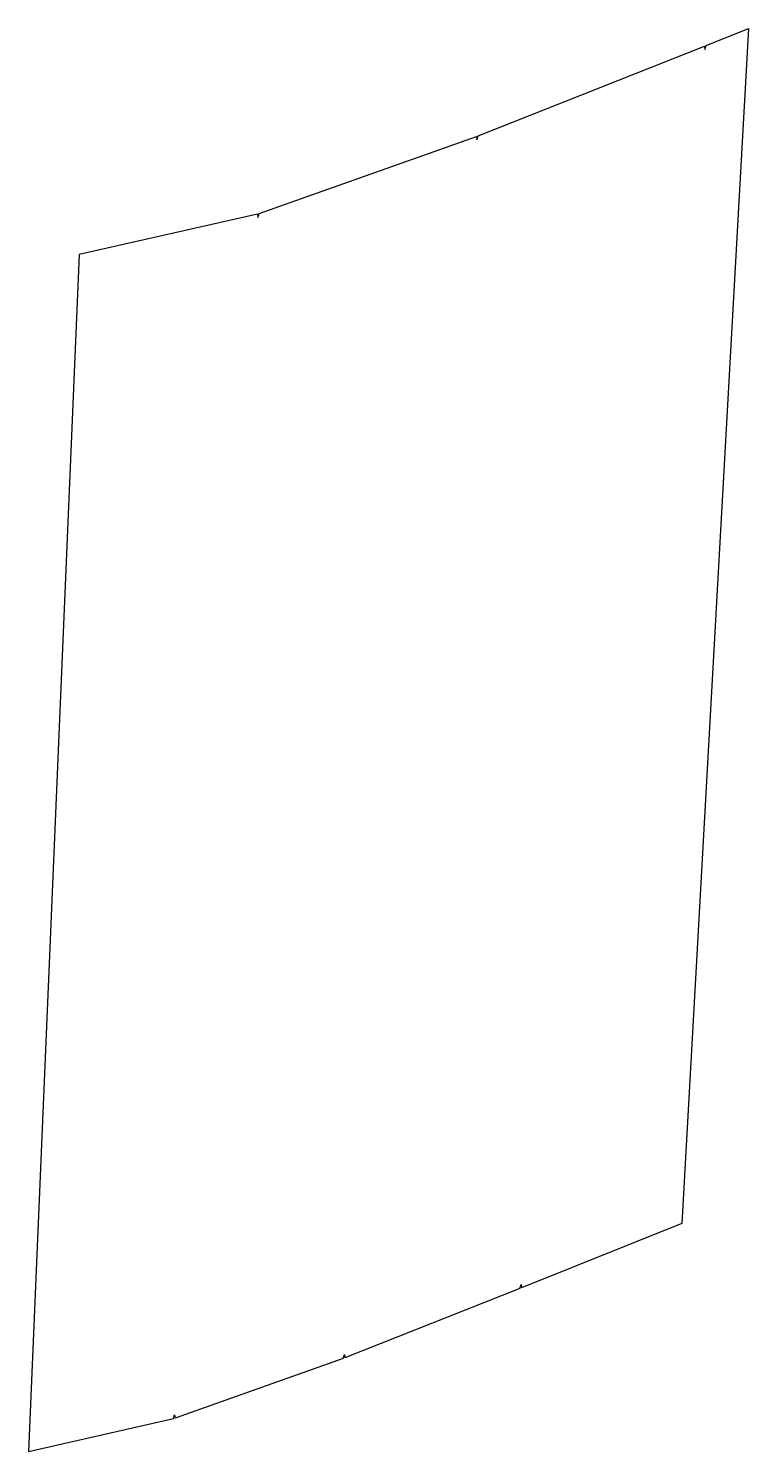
# Model space of a CAD drawing. Extents: x -797 to 991, y -3629 to -98.
import ezdxf

# ---------------------------------------------------------------- set-up
doc = ezdxf.new("R2010")
doc.units = 0
doc.layers.get('0').update_dxf_attribs({"linetype": 'CONTINUOUS'})

msp = doc.modelspace()

# ---------------------------------------------------------------- linework, layer by layer
for p, q in [((990.7, -97.9), (825.2, -3063.2)), ((885.2, -140.1), (990.7, -97.9)), ((882.4, -149.9), (885.2, -140.1)), ((319, -364.1), (880.9, -141.9)), ((880.9, -141.9), (882.4, -149.9)), ((-224.7, -557.3), (314.8, -365.9)), ((314.8, -365.9), (316.2, -373.9)), ((316.2, -373.9), (319, -364.1)), ((-228.9, -558.8), (-671.6, -659.1)), ((-228.9, -558.8), (-227.4, -566.7)), ((-227.4, -566.7), (-224.7, -557.3)), ((-671.6, -659.1), (-797.4, -3629)), ((825.2, -3063.2), (426.8, -3222.6)), ((422.4, -3224.5), (-11.9, -3396.2)), ((422.4, -3224.5), (426, -3214.3)), ((426, -3214.3), (426.8, -3222.6)), ((-16.1, -3398), (-13, -3388)), ((-13, -3388), (-11.9, -3396.2)), ((-16.1, -3398), (-432.9, -3545.9)), ((-797.4, -3629), (-437.1, -3547.4)), ((-437.1, -3547.4), (-434.4, -3537.9)), ((-434.4, -3537.9), (-432.9, -3545.9))]:
    msp.add_line(p, q)

doc.saveas('drawing.dxf')
